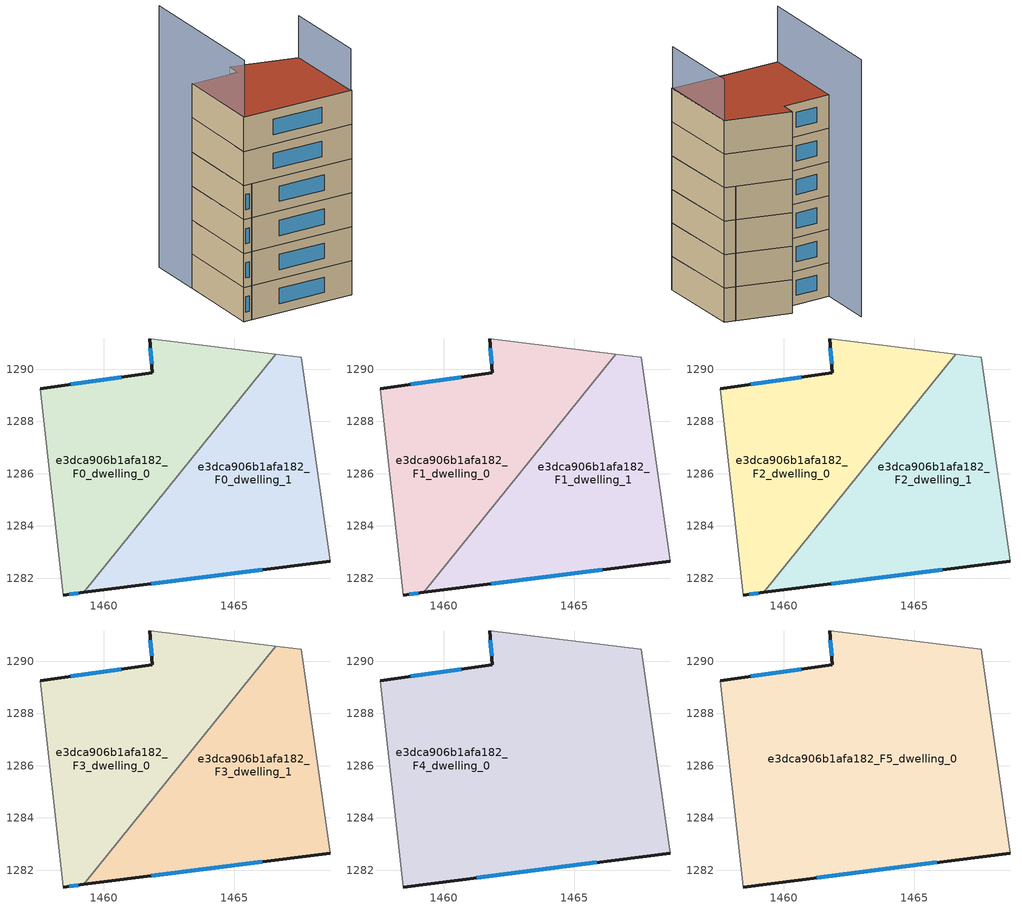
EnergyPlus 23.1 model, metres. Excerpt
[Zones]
e3dca906b1afa182_F0_dwelling_0
 floor ground (EU_floor_Construction): 1466.58,1290.58 1459.23,1281.45 1458.46,1281.35 1457.56,1289.26 1461.86,1289.86 1461.76,1291.16 z0
 wall outside (EU_wall_Construction): 1461.76,1291.16 1461.86,1289.86 1457.56,1289.26 / 1458.46,1281.35 1459.23,1281.45 z0:3
 wall adiabatic (EU_wall_Construction): 1457.56,1289.26 1458.46,1281.35 / 1466.58,1290.58 1461.76,1291.16 z0:3
 wall to e3dca906b1afa182_F0_dwelling_1 (EU_wall_Construction): 1459.23,1281.45 1466.58,1290.58 z0:3
 window (EU_Window_Construction): 1460.68,1289.69 1458.74,1289.42 / 1461.79,1290.8 1461.83,1290.22 / 1458.67,1281.38 1459.02,1281.42 z0.83:2.17
e3dca906b1afa182_F0_dwelling_1
 floor ground (EU_floor_Construction): 1467.56,1290.46 1468.66,1282.65 1459.23,1281.45 1466.58,1290.58 z0
 wall outside (EU_wall_Construction): 1459.23,1281.45 1468.66,1282.65 z0:3
 wall adiabatic (EU_wall_Construction): 1468.66,1282.65 1467.56,1290.46 1466.58,1290.58 z0:3
 window (EU_Window_Construction): 1461.83,1281.78 1466.07,1282.32 z0.83:2.17
e3dca906b1afa182_F1_dwelling_0
 floor to e3dca906b1afa182_F0_dwelling_0 (EU_floor_Construction): 1466.58,1290.58 1459.23,1281.45 1458.46,1281.35 1457.56,1289.26 1461.86,1289.86 1461.76,1291.16 z3
 wall outside (EU_wall_Construction): 1461.76,1291.16 1461.86,1289.86 1457.56,1289.26 / 1458.46,1281.35 1459.23,1281.45 z3:6
 wall adiabatic (EU_wall_Construction): 1457.56,1289.26 1458.46,1281.35 / 1466.58,1290.58 1461.76,1291.16 z3:6
 wall to e3dca906b1afa182_F1_dwelling_1 (EU_wall_Construction): 1459.23,1281.45 1466.58,1290.58 z3:6
 window (EU_Window_Construction): 1460.68,1289.69 1458.74,1289.42 / 1461.79,1290.8 1461.83,1290.22 / 1458.67,1281.38 1459.02,1281.42 z3.83:5.17
e3dca906b1afa182_F1_dwelling_1
 floor to e3dca906b1afa182_F0_dwelling_1 (EU_floor_Construction): 1467.56,1290.46 1468.66,1282.65 1459.23,1281.45 1466.58,1290.58 z3
 wall outside (EU_wall_Construction): 1459.23,1281.45 1468.66,1282.65 z3:6
 wall adiabatic (EU_wall_Construction): 1468.66,1282.65 1467.56,1290.46 1466.58,1290.58 z3:6
 window (EU_Window_Construction): 1461.83,1281.78 1466.07,1282.32 z3.83:5.17
e3dca906b1afa182_F2_dwelling_0
 floor to e3dca906b1afa182_F1_dwelling_0 (EU_floor_Construction): 1466.58,1290.58 1459.23,1281.45 1458.46,1281.35 1457.56,1289.26 1461.86,1289.86 1461.76,1291.16 z6
 wall outside (EU_wall_Construction): 1461.76,1291.16 1461.86,1289.86 1457.56,1289.26 / 1458.46,1281.35 1459.23,1281.45 z6:9
 wall adiabatic (EU_wall_Construction): 1457.56,1289.26 1458.46,1281.35 / 1466.58,1290.58 1461.76,1291.16 z6:9
 wall to e3dca906b1afa182_F2_dwelling_1 (EU_wall_Construction): 1459.23,1281.45 1466.58,1290.58 z6:9
 window (EU_Window_Construction): 1460.68,1289.69 1458.74,1289.42 / 1461.79,1290.8 1461.83,1290.22 / 1458.67,1281.38 1459.02,1281.42 z6.83:8.17
e3dca906b1afa182_F2_dwelling_1
 floor to e3dca906b1afa182_F1_dwelling_1 (EU_floor_Construction): 1467.56,1290.46 1468.66,1282.65 1459.23,1281.45 1466.58,1290.58 z6
 wall outside (EU_wall_Construction): 1459.23,1281.45 1468.66,1282.65 z6:9
 wall adiabatic (EU_wall_Construction): 1468.66,1282.65 1467.56,1290.46 1466.58,1290.58 z6:9
 window (EU_Window_Construction): 1461.83,1281.78 1466.07,1282.32 z6.83:8.17
e3dca906b1afa182_F3_dwelling_0
 floor to e3dca906b1afa182_F2_dwelling_0 (EU_floor_Construction): 1466.58,1290.58 1459.23,1281.45 1458.46,1281.35 1457.56,1289.26 1461.86,1289.86 1461.76,1291.16 z9
 wall outside (EU_wall_Construction): 1461.76,1291.16 1461.86,1289.86 1457.56,1289.26 / 1458.46,1281.35 1459.23,1281.45 z9:12
 wall adiabatic (EU_wall_Construction): 1457.56,1289.26 1458.46,1281.35 / 1466.58,1290.58 1461.76,1291.16 z9:12
 wall to e3dca906b1afa182_F3_dwelling_1 (EU_wall_Construction): 1459.23,1281.45 1466.58,1290.58 z9:12
 window (EU_Window_Construction): 1460.68,1289.69 1458.74,1289.42 / 1461.79,1290.8 1461.83,1290.22 / 1458.67,1281.38 1459.02,1281.42 z9.83:11.17
e3dca906b1afa182_F3_dwelling_1
 floor to e3dca906b1afa182_F2_dwelling_1 (EU_floor_Construction): 1467.56,1290.46 1468.66,1282.65 1459.23,1281.45 1466.58,1290.58 z9
 wall outside (EU_wall_Construction): 1459.23,1281.45 1468.66,1282.65 z9:12
 wall adiabatic (EU_wall_Construction): 1468.66,1282.65 1467.56,1290.46 1466.58,1290.58 z9:12
 window (EU_Window_Construction): 1461.83,1281.78 1466.07,1282.32 z9.83:11.17
e3dca906b1afa182_F4_dwelling_0
 floor to e3dca906b1afa182_F3_dwelling_0 (EU_floor_Construction): 1466.58,1290.58 1459.23,1281.45 1458.46,1281.35 1457.56,1289.26 1461.86,1289.86 1461.76,1291.16 z12
 floor to e3dca906b1afa182_F3_dwelling_1 (EU_floor_Construction): 1467.56,1290.46 1468.66,1282.65 1459.23,1281.45 1466.58,1290.58 z12
 wall outside (EU_wall_Construction): 1458.46,1281.35 1468.66,1282.65 / 1461.76,1291.16 1461.86,1289.86 1457.56,1289.26 z12:15
 wall adiabatic (EU_wall_Construction): 1457.56,1289.26 1458.46,1281.35 / 1468.66,1282.65 1467.56,1290.46 1461.76,1291.16 z12:15
 window (EU_Window_Construction): 1461.26,1281.71 1465.85,1282.29 / 1460.68,1289.69 1458.74,1289.42 / 1461.79,1290.8 1461.83,1290.22 z12.83:14.17
e3dca906b1afa182_F5_dwelling_0
 floor to e3dca906b1afa182_F4_dwelling_0 (EU_floor_Construction): 1467.56,1290.46 1468.66,1282.65 1458.46,1281.35 1457.56,1289.26 1461.86,1289.86 1461.76,1291.16 z15
 wall outside (EU_wall_Construction): 1458.46,1281.35 1468.66,1282.65 / 1461.76,1291.16 1461.86,1289.86 1457.56,1289.26 z15:18
 wall adiabatic (EU_wall_Construction): 1457.56,1289.26 1458.46,1281.35 / 1468.66,1282.65 1467.56,1290.46 1461.76,1291.16 z15:18
 window (EU_Window_Construction): 1461.26,1281.71 1465.85,1282.29 / 1460.68,1289.69 1458.74,1289.42 / 1461.79,1290.8 1461.83,1290.22 z15.83:17.17
 roof outside (EU_roof_Construction): 1468.66,1282.65 1467.56,1290.46 1461.76,1291.16 1461.86,1289.86 1457.56,1289.26 1458.46,1281.35 z18
shading: 1468.57,1282.64 1467.56,1290.46 z0:21.7; 1456.95,1294.22 1458.53,1281.36 z0:23
[Building]
EU S2 Campaign: North Axis=0; Terrain=City; Solar Distribution=FullExterior
[Site:Location]
Lyon-Bron: Latitude=45.75; Longitude=5; Time Zone=1; Elevation=198
[SizingPeriod:WeatherFileDays]
AnnualSizingPeriod: Begin Month=1; Begin Day of Month=1; End Month=12; End Day of Month=31; Day of Week for Start Day=Monday; Use Weather File Daylight Saving Period=No; Use Weather File Rain and Snow Indicators=No
[MATERIAL]
EU_InternalMass_Material: Roughness=MediumRough; Thickness=0.1; Conductivity=1; Density=1800; Specific Heat=900; Thermal Absorptance=0.9; Solar Absorptance=0.7; Visible Absorptance=0.7
[MATERIAL:NOMASS] Roughness=MediumRough; Thermal Absorptance=0.9; Solar Absorptance=0.7; Visible Absorptance=0.7
Name | Thermal Resistance
EU_wall_NoMass | 0.87146
EU_roof_NoMass | 0.842276
EU_floor_NoMass | 0.496999
[WINDOWMATERIAL:SIMPLEGLAZINGSYSTEM]
EU_Window_SimpleGlazing: UFactor=2.2525; Solar Heat Gain Coefficient=0.76; Visible Transmittance=0.76
[CONSTRUCTION]
EU_wall_Construction: EU_wall_NoMass
EU_roof_Construction: EU_roof_NoMass
EU_floor_Construction: EU_floor_NoMass
EU_Window_Construction: EU_Window_SimpleGlazing
EU_InternalMass_Construction: EU_InternalMass_Material
[ZONE] Type=1; Multiplier=1; Ceiling Height=autocalculate; Floor Area=autocalculate; Part of Total Floor Area=Yes
Name | Volume
e3dca906b1afa182_F0_dwelling_0 | 127.22
e3dca906b1afa182_F1_dwelling_0; e3dca906b1afa182_F2_dwelling_0; e3dca906b1afa182_F3_dwelling_0 | 127.222
e3dca906b1afa182_F4_dwelling_0 | 254.437
e3dca906b1afa182_F5_dwelling_0 | 254.438
e3dca906b1afa182_F0_dwelling_1; e3dca906b1afa182_F1_dwelling_1; e3dca906b1afa182_F2_dwelling_1; e3dca906b1afa182_F3_dwelling_1 | 127.221
[INTERNALMASS] Construction=EU_InternalMass_Construction
Name | Zone or ZoneList | Surface Area
e3dca906b1afa182_F0_dwelling_0_EU_InternalMass | e3dca906b1afa182_F0_dwelling_0 | 42.4073
e3dca906b1afa182_F0_dwelling_1_EU_InternalMass | e3dca906b1afa182_F0_dwelling_1 | 42.4072
e3dca906b1afa182_F1_dwelling_0_EU_InternalMass | e3dca906b1afa182_F1_dwelling_0 | 42.4073
e3dca906b1afa182_F1_dwelling_1_EU_InternalMass | e3dca906b1afa182_F1_dwelling_1 | 42.4072
e3dca906b1afa182_F2_dwelling_0_EU_InternalMass | e3dca906b1afa182_F2_dwelling_0 | 42.4073
e3dca906b1afa182_F2_dwelling_1_EU_InternalMass | e3dca906b1afa182_F2_dwelling_1 | 42.4072
e3dca906b1afa182_F3_dwelling_0_EU_InternalMass | e3dca906b1afa182_F3_dwelling_0 | 42.4073
e3dca906b1afa182_F3_dwelling_1_EU_InternalMass | e3dca906b1afa182_F3_dwelling_1 | 42.4072
e3dca906b1afa182_F4_dwelling_0_EU_InternalMass | e3dca906b1afa182_F4_dwelling_0 | 84.8132
e3dca906b1afa182_F5_dwelling_0_EU_InternalMass | e3dca906b1afa182_F5_dwelling_0 | 84.8132
[OTHEREQUIPMENT] Fuel Type=Electricity; Design Level Calculation Method=Watts/Area; Power per Zone Floor Area=1; Fraction Latent=0; Fraction Radiant=0; Fraction Lost=0; Carbon Dioxide Generation Rate=0; EndUse Subcategory=EU_Step8_InternalGains
Name | Zone or ZoneList or Space or SpaceList | Schedule
EU_Step8_InternalGain_e3dca906b1afa182_F0_dwelling_0_f000 | e3dca906b1afa182_F0_dwelling_0 | EU_Step8_GainSchedule_e3dca906b1afa182_F0_dwelling_0_f000
EU_Step8_InternalGain_e3dca906b1afa182_F0_dwelling_1_f000 | e3dca906b1afa182_F0_dwelling_1 | EU_Step8_GainSchedule_e3dca906b1afa182_F0_dwelling_1_f000
EU_Step8_InternalGain_e3dca906b1afa182_F1_dwelling_0_f000 | e3dca906b1afa182_F1_dwelling_0 | EU_Step8_GainSchedule_e3dca906b1afa182_F1_dwelling_0_f000
EU_Step8_InternalGain_e3dca906b1afa182_F1_dwelling_1_f000 | e3dca906b1afa182_F1_dwelling_1 | EU_Step8_GainSchedule_e3dca906b1afa182_F1_dwelling_1_f000
EU_Step8_InternalGain_e3dca906b1afa182_F2_dwelling_0_f000 | e3dca906b1afa182_F2_dwelling_0 | EU_Step8_GainSchedule_e3dca906b1afa182_F2_dwelling_0_f000
EU_Step8_InternalGain_e3dca906b1afa182_F2_dwelling_1_f000 | e3dca906b1afa182_F2_dwelling_1 | EU_Step8_GainSchedule_e3dca906b1afa182_F2_dwelling_1_f000
EU_Step8_InternalGain_e3dca906b1afa182_F3_dwelling_0_f000 | e3dca906b1afa182_F3_dwelling_0 | EU_Step8_GainSchedule_e3dca906b1afa182_F3_dwelling_0_f000
EU_Step8_InternalGain_e3dca906b1afa182_F3_dwelling_1_f000 | e3dca906b1afa182_F3_dwelling_1 | EU_Step8_GainSchedule_e3dca906b1afa182_F3_dwelling_1_f000
EU_Step8_InternalGain_e3dca906b1afa182_F4_dwelling_0_f000 | e3dca906b1afa182_F4_dwelling_0 | EU_Step8_GainSchedule_e3dca906b1afa182_F4_dwelling_0_f000
EU_Step8_InternalGain_e3dca906b1afa182_F5_dwelling_0_f000 | e3dca906b1afa182_F5_dwelling_0 | EU_Step8_GainSchedule_e3dca906b1afa182_F5_dwelling_0_f000
[ZONEVENTILATION:DESIGNFLOWRATE] Schedule=EU_AlwaysOn; Design Flow Rate Calculation Method=AirChanges/Hour; Air Changes per Hour=0.425; Ventilation Type=Natural; Fan Pressure Rise=0; Fan Total Efficiency=1; Constant Term Coefficient=1; Temperature Term Coefficient=0; Velocity Term Coefficient=0; Velocity Squared Term Coefficient=0; Minimum Indoor Temperature=-100; Maximum Indoor Temperature=100; Delta Temperature=-100; Minimum Outdoor Temperature=-100; Maximum Outdoor Temperature=100; Maximum Wind Speed=40
Name | Zone or ZoneList or Space or SpaceList
EU_ConstantAir_e3dca906b1afa182_F0_dwelling_0 | e3dca906b1afa182_F0_dwelling_0
EU_ConstantAir_e3dca906b1afa182_F0_dwelling_1 | e3dca906b1afa182_F0_dwelling_1
EU_ConstantAir_e3dca906b1afa182_F1_dwelling_0 | e3dca906b1afa182_F1_dwelling_0
EU_ConstantAir_e3dca906b1afa182_F1_dwelling_1 | e3dca906b1afa182_F1_dwelling_1
EU_ConstantAir_e3dca906b1afa182_F2_dwelling_0 | e3dca906b1afa182_F2_dwelling_0
EU_ConstantAir_e3dca906b1afa182_F2_dwelling_1 | e3dca906b1afa182_F2_dwelling_1
EU_ConstantAir_e3dca906b1afa182_F3_dwelling_0 | e3dca906b1afa182_F3_dwelling_0
EU_ConstantAir_e3dca906b1afa182_F3_dwelling_1 | e3dca906b1afa182_F3_dwelling_1
EU_ConstantAir_e3dca906b1afa182_F4_dwelling_0 | e3dca906b1afa182_F4_dwelling_0
EU_ConstantAir_e3dca906b1afa182_F5_dwelling_0 | e3dca906b1afa182_F5_dwelling_0
[HVACTEMPLATE:THERMOSTAT] Constant Heating Setpoint=20; Constant Cooling Setpoint=50
EU_HeatOnly_e3dca906b1afa182_F0_dwelling_0; EU_HeatOnly_e3dca906b1afa182_F0_dwelling_1; EU_HeatOnly_e3dca906b1afa182_F1_dwelling_0; EU_HeatOnly_e3dca906b1afa182_F1_dwelling_1; EU_HeatOnly_e3dca906b1afa182_F2_dwelling_0; EU_HeatOnly_e3dca906b1afa182_F2_dwelling_1; EU_HeatOnly_e3dca906b1afa182_F3_dwelling_0; EU_HeatOnly_e3dca906b1afa182_F3_dwelling_1; EU_HeatOnly_e3dca906b1afa182_F4_dwelling_0; EU_HeatOnly_e3dca906b1afa182_F5_dwelling_0
[HVACTEMPLATE:ZONE:IDEALLOADSAIRSYSTEM] System Availability Schedule=EU_AlwaysOn; Maximum Heating Supply Air Temperature=50; Minimum Cooling Supply Air Temperature=13; Maximum Heating Supply Air Humidity Ratio=0.0156; Minimum Cooling Supply Air Humidity Ratio=0.0077; Heating Limit=NoLimit; Cooling Limit=NoLimit; Heating Availability Schedule=EU_AlwaysOn; Cooling Availability Schedule=EU_CoolingOff; Dehumidification Control Type=ConstantSensibleHeatRatio; Cooling Sensible Heat Ratio=0.7; Dehumidification Setpoint=60; Humidification Control Type=None; Humidification Setpoint=30; Outdoor Air Method=None; Outdoor Air Flow Rate per Person=0.00944; Outdoor Air Flow Rate per Zone Floor Area=0; Outdoor Air Flow Rate per Zone=0; Demand Controlled Ventilation Type=None; Outdoor Air Economizer Type=NoEconomizer; Heat Recovery Type=None; Sensible Heat Recovery Effectiveness=0.7; Latent Heat Recovery Effectiveness=0.65
Name | Template Thermostat
e3dca906b1afa182_F0_dwelling_0 | EU_HeatOnly_e3dca906b1afa182_F0_dwelling_0
e3dca906b1afa182_F0_dwelling_1 | EU_HeatOnly_e3dca906b1afa182_F0_dwelling_1
e3dca906b1afa182_F1_dwelling_0 | EU_HeatOnly_e3dca906b1afa182_F1_dwelling_0
e3dca906b1afa182_F1_dwelling_1 | EU_HeatOnly_e3dca906b1afa182_F1_dwelling_1
e3dca906b1afa182_F2_dwelling_0 | EU_HeatOnly_e3dca906b1afa182_F2_dwelling_0
e3dca906b1afa182_F2_dwelling_1 | EU_HeatOnly_e3dca906b1afa182_F2_dwelling_1
e3dca906b1afa182_F3_dwelling_0 | EU_HeatOnly_e3dca906b1afa182_F3_dwelling_0
e3dca906b1afa182_F3_dwelling_1 | EU_HeatOnly_e3dca906b1afa182_F3_dwelling_1
e3dca906b1afa182_F4_dwelling_0 | EU_HeatOnly_e3dca906b1afa182_F4_dwelling_0
e3dca906b1afa182_F5_dwelling_0 | EU_HeatOnly_e3dca906b1afa182_F5_dwelling_0
[SIZING:ZONE] Zone Cooling Design Supply Air Temperature Input Method=SupplyAirTemperature; Zone Cooling Design Supply Air Temperature=13; Zone Heating Design Supply Air Temperature Input Method=SupplyAirTemperature; Zone Heating Design Supply Air Temperature=50; Zone Cooling Design Supply Air Humidity Ratio=0.008; Zone Heating Design Supply Air Humidity Ratio=0.008; Cooling Design Air Flow Method=DesignDay; Cooling Design Air Flow Rate=0; Cooling Minimum Air Flow per Zone Floor Area=0.000762; Cooling Minimum Air Flow=0; Cooling Minimum Air Flow Fraction=0.2; Heating Design Air Flow Method=DesignDay; Heating Design Air Flow Rate=0; Heating Maximum Air Flow per Zone Floor Area=0.002032; Heating Maximum Air Flow=0.141576; Heating Maximum Air Flow Fraction=0.3; Account for Dedicated Outdoor Air System=No; Dedicated Outdoor Air System Control Strategy=NeutralSupplyAir; Dedicated Outdoor Air Low Setpoint Temperature for Design=autosize; Dedicated Outdoor Air High Setpoint Temperature for Design=autosize; Zone Load Sizing Method=Sensible Load Only No Latent Load; Zone Latent Cooling Design Supply Air Humidity Ratio Input Method=HumidityRatioDifference; Zone Cooling Design Supply Air Humidity Ratio Difference=0.005; Zone Latent Heating Design Supply Air Humidity Ratio Input Method=HumidityRatioDifference; Zone Humidification Design Supply Air Humidity Ratio Difference=0.005
e3dca906b1afa182_F0_dwelling_0; e3dca906b1afa182_F0_dwelling_1; e3dca906b1afa182_F1_dwelling_0; e3dca906b1afa182_F1_dwelling_1; e3dca906b1afa182_F2_dwelling_0; e3dca906b1afa182_F2_dwelling_1; e3dca906b1afa182_F3_dwelling_0; e3dca906b1afa182_F3_dwelling_1; e3dca906b1afa182_F4_dwelling_0; e3dca906b1afa182_F5_dwelling_0
[SCHEDULE:CONSTANT]
Name | Hourly Value
EU_AlwaysOn | 1
EU_CoolingOff | 0
[SCHEDULE:FILE] Column Number=1; Rows to Skip at Top=0; Number of Hours of Data=8760; Column Separator=Comma; Interpolate to Timestep=No; Minutes per Item=60; Adjust Schedule for Daylight Savings=Yes
Name | File
EU_Step8_GainSchedule_e3dca906b1afa182_F0_dwelling_0_f000 | ../../schedules/e3dca906b1afa182/e3dca906b1afa182_F0_dwelling_0_f000_gain.csv
EU_Step8_GainSchedule_e3dca906b1afa182_F0_dwelling_1_f000 | ../../schedules/e3dca906b1afa182/e3dca906b1afa182_F0_dwelling_1_f000_gain.csv
EU_Step8_GainSchedule_e3dca906b1afa182_F1_dwelling_0_f000 | ../../schedules/e3dca906b1afa182/e3dca906b1afa182_F1_dwelling_0_f000_gain.csv
EU_Step8_GainSchedule_e3dca906b1afa182_F1_dwelling_1_f000 | ../../schedules/e3dca906b1afa182/e3dca906b1afa182_F1_dwelling_1_f000_gain.csv
EU_Step8_GainSchedule_e3dca906b1afa182_F2_dwelling_0_f000 | ../../schedules/e3dca906b1afa182/e3dca906b1afa182_F2_dwelling_0_f000_gain.csv
EU_Step8_GainSchedule_e3dca906b1afa182_F2_dwelling_1_f000 | ../../schedules/e3dca906b1afa182/e3dca906b1afa182_F2_dwelling_1_f000_gain.csv
EU_Step8_GainSchedule_e3dca906b1afa182_F3_dwelling_0_f000 | ../../schedules/e3dca906b1afa182/e3dca906b1afa182_F3_dwelling_0_f000_gain.csv
EU_Step8_GainSchedule_e3dca906b1afa182_F3_dwelling_1_f000 | ../../schedules/e3dca906b1afa182/e3dca906b1afa182_F3_dwelling_1_f000_gain.csv
EU_Step8_GainSchedule_e3dca906b1afa182_F4_dwelling_0_f000 | ../../schedules/e3dca906b1afa182/e3dca906b1afa182_F4_dwelling_0_f000_gain.csv
EU_Step8_GainSchedule_e3dca906b1afa182_F5_dwelling_0_f000 | ../../schedules/e3dca906b1afa182/e3dca906b1afa182_F5_dwelling_0_f000_gain.csv
